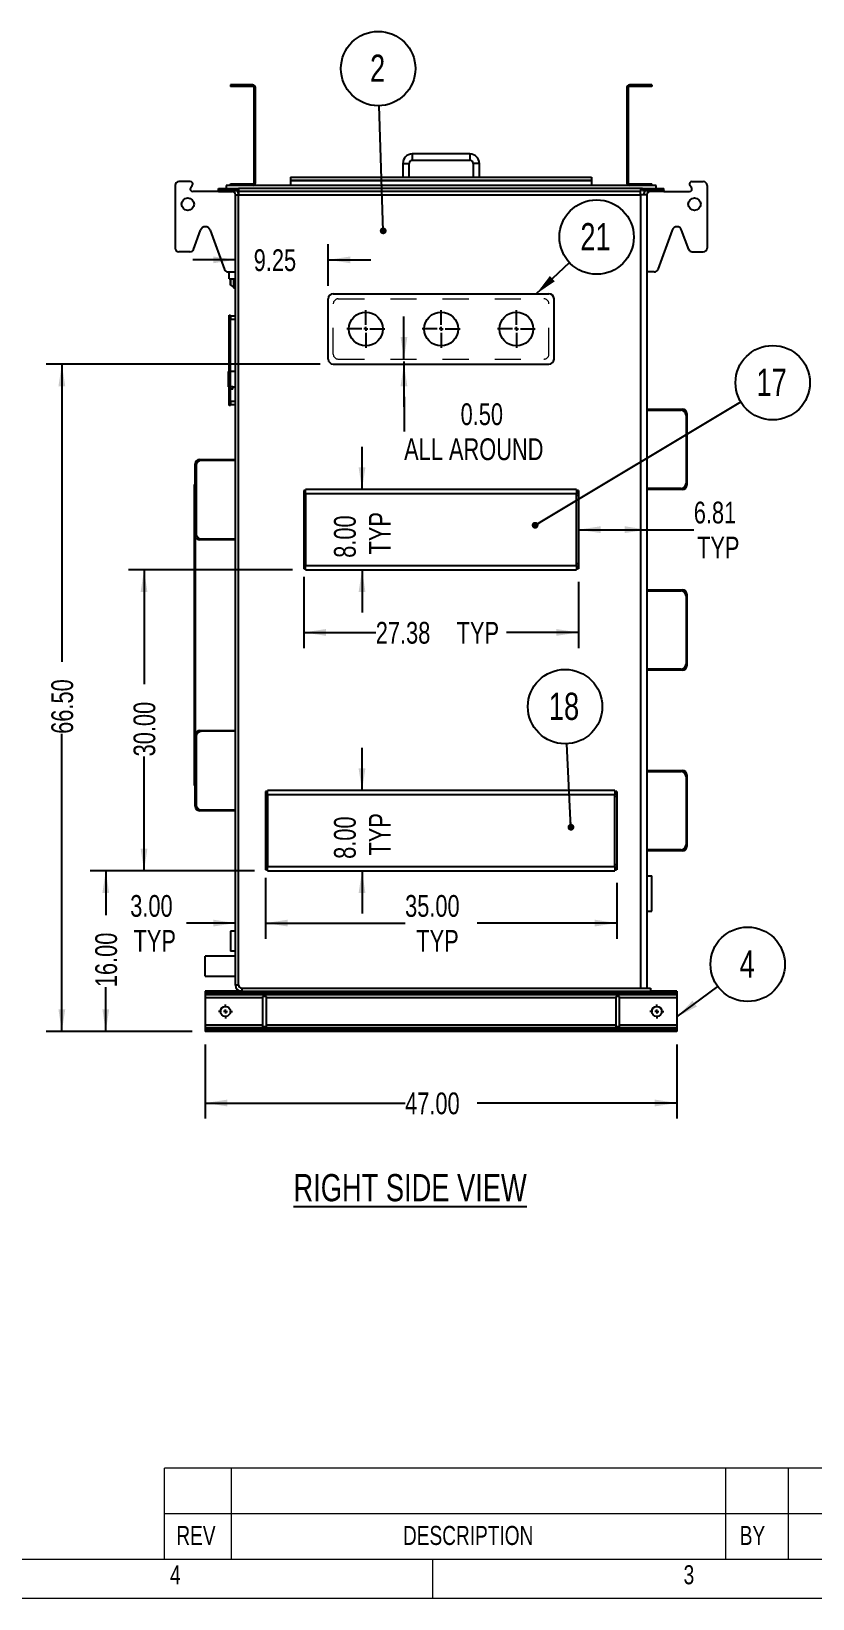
# Model space of a CAD drawing. Header units: inches. Extents: x 0 to 16.5, y 0 to 11.7.
# Drawn here: x 8.7 to 11.69, y 0.02 to 6.03 of the extents above; entities that cross this region are included whole.
import ezdxf

# ---------------------------------------------------------------- set-up
doc = ezdxf.new("R2010")
doc.units = ezdxf.units.IN
doc.header["$MEASUREMENT"] = 0
doc.linetypes.add('HIDDEN', pattern=[0.075, 0.05, -0.025])
doc.layers.add('FORMAT', color=7, linetype='Continuous')
doc.styles.add('SLDTEXTSTYLE0', font='TXT', dxfattribs={"width": 0.75})
doc.dimstyles.new('SLDDIMSTYLE0', dxfattribs={"dimtxt": 0.084961, "dimasz": 0.084961, "dimexe": 0, "dimexo": 0.0625, "dimgap": 0.02124, "dimtad": 0, "dimlfac": 26, "dimrnd": 1e-09, "dimzin": 4, "dimdsep": 46, "dimtxsty": 'SLDTEXTSTYLE0', "dimsah": 1, "dimcen": 0.09, "dimadec": 0, "dimazin": 1, "dimtfac": 1, "dimtmove": 0, "dimatfit": 0, "dimfxl": 0, "dimfrac": 2, "dimtolj": 1, "dimtzin": 12, "dimarcsym": 0})
doc.dimstyles.new('SLDDIMSTYLE1', dxfattribs={"dimtxt": 0.084961, "dimasz": 0.084961, "dimexe": 0, "dimexo": 0.0625, "dimgap": 0.02124, "dimtad": 0, "dimlfac": 26, "dimrnd": 1e-09, "dimzin": 12, "dimdsep": 46, "dimtxsty": 'SLDTEXTSTYLE0', "dimsah": 1, "dimcen": 0.09, "dimadec": 0, "dimazin": 3, "dimtfac": 1, "dimtofl": 0, "dimtmove": 0, "dimatfit": 3, "dimfxl": 0, "dimfrac": 2, "dimtolj": 1, "dimtzin": 12, "dimarcsym": 0})
doc.dimstyles.new('SLDDIMSTYLE2', dxfattribs={"dimtxt": 0.084961, "dimasz": 0.084961, "dimexe": 0, "dimexo": 0.0625, "dimgap": 0.02124, "dimtad": 0, "dimlfac": 26, "dimrnd": 1e-09, "dimzin": 12, "dimdsep": 46, "dimtxsty": 'SLDTEXTSTYLE0', "dimsah": 1, "dimcen": 0.09, "dimadec": 0, "dimazin": 3, "dimtfac": 1, "dimtmove": 0, "dimatfit": 0, "dimfxl": 0, "dimfrac": 2, "dimtolj": 1, "dimtzin": 12, "dimarcsym": 0})
doc.dimstyles.new('SLDDIMSTYLE3', dxfattribs={"dimtxt": 0.084961, "dimasz": 0.084961, "dimexe": 0, "dimexo": 0.0625, "dimgap": 0.02124, "dimtad": 0, "dimlfac": 26, "dimrnd": 1e-09, "dimzin": 4, "dimdsep": 46, "dimtxsty": 'SLDTEXTSTYLE0', "dimsah": 1, "dimcen": 0.09, "dimadec": 0, "dimazin": 1, "dimtfac": 1, "dimtofl": 0, "dimtmove": 0, "dimatfit": 3, "dimfxl": 0, "dimfrac": 2, "dimtolj": 1, "dimtzin": 12, "dimarcsym": 0})
doc.dimstyles.new('SLDDIMSTYLE4', dxfattribs={"dimtxt": 0.18, "dimasz": 0.084961, "dimexe": 0, "dimexo": 0.0625, "dimgap": 0, "dimtad": 0, "dimtih": 1, "dimtoh": 1, "dimdec": 0, "dimrnd": 1e-09, "dimzin": 0, "dimdsep": 46, "dimtxsty": 'Standard', "dimsah": 1, "dimcen": 0.09, "dimadec": 0, "dimazin": 0, "dimtfac": 0.084961, "dimtdec": 0, "dimtofl": 0, "dimtmove": 0, "dimatfit": 3, "dimfxl": 0, "dimfrac": 2, "dimtolj": 1, "dimtzin": 0, "dimarcsym": 0})
doc.dimstyles.new('SLDDIMSTYLE5', dxfattribs={"dimtxt": 0.18, "dimasz": 0.026142, "dimexe": 0, "dimexo": 0.0625, "dimgap": 0, "dimtad": 0, "dimtih": 1, "dimtoh": 1, "dimdec": 0, "dimrnd": 1e-09, "dimzin": 0, "dimdsep": 46, "dimtxsty": 'Standard', "dimblk1": 'DOT', "dimblk2": 'DOT', "dimsah": 1, "dimcen": 0.09, "dimadec": 0, "dimazin": 0, "dimtfac": 0.026142, "dimtdec": 0, "dimtofl": 0, "dimtmove": 0, "dimatfit": 3, "dimldrblk": 'DOT', "dimfxl": 0, "dimfrac": 2, "dimtolj": 1, "dimtzin": 0, "dimarcsym": 0})
doc.dimstyles.new('SLDDIMSTYLE7', dxfattribs={"dimtxt": 0.084961, "dimasz": 0.084961, "dimexe": 0, "dimexo": 0.0625, "dimgap": 0.02124, "dimtad": 0, "dimlfac": 26, "dimrnd": 1e-09, "dimzin": 0, "dimdsep": 46, "dimtxsty": 'SLDTEXTSTYLE0', "dimsah": 1, "dimcen": 0.09, "dimadec": 0, "dimazin": 0, "dimtfac": 1, "dimtmove": 0, "dimatfit": 0, "dimfxl": 0, "dimfrac": 2, "dimtolj": 1, "dimtzin": 12, "dimarcsym": 0})

# ---------------------------------------------------------------- blocks, each defined once
blk = doc.blocks.new('Drawing View41')
at = {"color": 7, "linetype": 'Continuous', "lineweight": 25}
for p, q in [((-0.9183, 0.2644), (-0.9183, 0.2592)), ((-0.8321, 0.2644), (-0.9183, 0.2644)), ((-0.8321, 0.2592), (-0.9183, 0.2592)), ((-0.8321, 0.2592), (-0.8321, 0.2644)), ((-0.8273, 0.2544), (-0.8221, 0.2544)), ((-0.8273, -0.1102), (-0.8273, 0.2544)), ((-0.8221, -0.1102), (-0.8221, 0.2544)), ((0.601, 0.2544), (0.601, -0.1102)), ((0.6061, 0.2544), (0.601, 0.2544)), ((0.6061, 0.2544), (0.6061, -0.1102)), ((0.6109, 0.2592), (0.6109, 0.2644)), ((0.6971, 0.2644), (0.6109, 0.2644)), ((0.6971, 0.2592), (0.6109, 0.2592)), ((0.6971, 0.2644), (0.6971, 0.2592)), ((0, 0), (-0.2212, 0)), ((-0.2212, 0), (-0.2212, -0.024)), ((0, 0), (0, -0.024)), ((-0.2572, -0.0361), (-0.2572, -0.0889)), ((-0.2572, -0.0361), (-0.2332, -0.0361)), ((-0.2332, -0.0889), (-0.2332, -0.0361)), ((-0.2212, -0.024), (0, -0.024)), ((0.012, -0.0361), (0.012, -0.0889)), ((0.0361, -0.0361), (0.012, -0.0361)), ((0.0361, -0.0889), (0.0361, -0.0361)), ((-1.0721, -0.1058), (-1.1154, -0.1058)), ((-0.9183, -0.1202), (-0.9183, -0.115)), ((-0.9183, -0.115), (-0.8321, -0.115)), ((-0.8321, -0.115), (-0.8321, -0.1202)), ((-0.8273, -0.1102), (-0.8221, -0.1102)), ((-0.6875, -0.0889), (-0.6875, -0.101)), ((-0.6875, -0.0889), (0.4663, -0.0889)), ((-0.6875, -0.101), (0.4663, -0.101)), ((-0.6875, -0.101), (-0.6875, -0.1202)), ((0.4663, -0.101), (-0.6875, -0.101)), ((0.4663, -0.0889), (0.4663, -0.101)), ((0.4663, -0.101), (0.4663, -0.1202)), ((0.6061, -0.1102), (0.601, -0.1102)), ((0.6109, -0.115), (0.6109, -0.1202)), ((0.6109, -0.115), (0.6971, -0.115)), ((0.6971, -0.1202), (0.6971, -0.115)), ((0.851, -0.1058), (0.8942, -0.1058)), ((-1.1298, -0.1202), (-1.1298, -0.3606)), ((-1.0702, -0.1288), (-1.0644, -0.1212)), ((-0.9639, -0.1442), (-1.0625, -0.1442)), ((-0.9639, -0.1394), (-0.9639, -0.1322)), ((-0.9639, -0.1322), (-0.887, -0.1322)), ((-0.9639, -0.1394), (-0.887, -0.1394)), ((-0.9639, -0.1394), (-0.9639, -0.1442)), ((-0.9639, -0.1442), (-0.9111, -0.1442)), ((-0.9351, -0.1202), (-0.9351, -0.1322)), ((0.7139, -0.1202), (-0.9351, -0.1202)), ((-0.9111, -0.1442), (-0.9111, -0.1394)), ((-0.899, -3.1851), (-0.899, -0.1563)), ((-0.899, -0.1563), (-0.887, -0.1563)), ((-0.887, -0.1394), (-0.887, -0.1322)), ((-0.887, -0.1322), (-0.887, -0.1442)), ((0.6538, -0.1322), (-0.887, -0.1322)), ((0.6538, -0.1442), (-0.887, -0.1442)), ((-0.887, -0.1442), (-0.887, -0.1563)), ((-0.887, -0.1563), (0.6538, -0.1563)), ((-0.887, -3.1851), (-0.887, -0.1563)), ((0.6538, -0.1322), (0.6538, -0.1442)), ((0.6611, -0.1322), (0.6538, -0.1322)), ((0.6538, -0.1563), (0.6538, -0.1442)), ((0.6538, -0.1563), (0.6538, -3.1971)), ((0.6779, -0.1563), (0.6538, -0.1563)), ((0.6611, -0.1394), (0.6611, -0.1322)), ((0.6611, -0.1322), (0.7428, -0.1322)), ((0.6611, -0.1394), (0.7428, -0.1394)), ((0.6779, -0.1563), (0.6779, -3.1971)), ((0.6899, -0.1442), (0.6899, -0.1394)), ((0.7428, -0.1442), (0.6899, -0.1442)), ((0.7139, -0.1322), (0.7139, -0.1202)), ((0.7428, -0.1394), (0.7428, -0.1322)), ((0.7428, -0.1394), (0.7428, -0.1442)), ((0.7428, -0.1442), (0.8413, -0.1442)), ((0.849, -0.1288), (0.8433, -0.1212)), ((0.9087, -0.1202), (0.9087, -0.3606)), ((-1.0597, -0.3655), (-1.0325, -0.2915)), ((-0.9964, -0.2915), (-0.941, -0.4425)), ((0.7752, -0.2915), (0.7198, -0.4425)), ((0.8385, -0.3655), (0.8113, -0.2915)), ((-1.0732, -0.375), (-1.1154, -0.375)), ((0.852, -0.375), (0.8942, -0.375)), ((-0.9274, -0.4519), (-0.899, -0.4519)), ((-0.9231, -0.4784), (-0.9231, -0.4519)), ((-0.9231, -0.4784), (-0.899, -0.4784)), ((-0.9183, -0.501), (-0.9183, -0.4784)), ((-0.9178, -0.4784), (-0.9178, -0.5016)), ((-0.905, -0.513), (-0.905, -0.4784)), ((-0.9044, -0.4784), (-0.9044, -0.5134)), ((0.7063, -0.4519), (0.6779, -0.4519)), ((-0.9044, -0.5134), (-0.899, -0.5134)), ((-0.524, -0.5361), (0.3029, -0.5361)), ((-0.5433, -0.7861), (-0.5433, -0.5553)), ((0.3221, -0.7861), (0.3221, -0.5553)), ((-0.9243, -0.6564), (-0.9231, -0.6564)), ((-0.9243, -0.6576), (-0.9231, -0.6576)), ((-0.9231, -0.618), (-0.9183, -0.618)), ((-0.9231, -0.63), (-0.9231, -0.618)), ((-0.9183, -0.63), (-0.9231, -0.63)), ((-0.9231, -0.9521), (-0.9231, -0.63)), ((-0.9183, -0.618), (-0.9183, -0.63)), ((-0.899, -0.6216), (-0.9183, -0.6216)), ((-0.9183, -0.9521), (-0.9183, -0.63)), ((-0.9183, -0.6336), (-0.899, -0.6336)), ((-0.9243, -0.6771), (-0.9231, -0.6771)), ((-0.9243, -0.6966), (-0.9231, -0.6966)), ((-0.9243, -0.6979), (-0.9231, -0.6979)), ((-0.9243, -0.6979), (-0.9243, -0.7334)), ((-0.9243, -0.7334), (-0.9231, -0.7334)), ((-0.9231, -0.8341), (-0.9255, -0.8341)), ((-0.9255, -0.863), (-0.9255, -0.8341)), ((-0.899, -0.8341), (-0.9183, -0.8341)), ((-0.524, -0.8053), (0.3029, -0.8053)), ((-0.9255, -0.8918), (-0.9255, -0.863)), ((-0.9255, -0.8918), (-0.9231, -0.8918)), ((-0.9087, -0.8918), (-0.9183, -0.8918)), ((-0.9087, -0.8918), (-0.899, -0.8918)), ((-0.9087, -0.9014), (-0.9087, -0.8918)), ((-0.9231, -0.9521), (-0.9183, -0.9521)), ((-0.9231, -0.9641), (-0.9231, -0.9521)), ((-0.9087, -0.9014), (-0.9183, -0.9014)), ((-0.899, -0.9485), (-0.9183, -0.9485)), ((-0.9183, -0.9521), (-0.9183, -0.9641)), ((-0.9183, -0.9605), (-0.899, -0.9605)), ((-0.9183, -0.9641), (-0.9231, -0.9641)), ((0.6779, -0.9784), (0.8149, -0.9784)), ((0.6779, -0.982), (0.8089, -0.982)), ((0.8149, -0.9829), (0.8149, -0.9784)), ((0.8272, -0.9952), (0.8317, -0.9952)), ((0.8281, -1.0012), (0.8281, -1.2632)), ((0.8317, -0.9952), (0.8317, -1.2692)), ((-1.0529, -1.4615), (-1.0529, -1.1875)), ((-1.0483, -1.1875), (-1.0529, -1.1875)), ((-1.0493, -1.1935), (-1.0493, -1.4555)), ((-1.0361, -1.1707), (-0.899, -1.1707)), ((-1.0361, -1.1752), (-1.0361, -1.1707)), ((-0.899, -1.1743), (-1.03, -1.1743)), ((-1.0569, -1.2668), (-1.0569, -2.4207)), ((-1.0529, -1.2668), (-1.0569, -1.2668)), ((-0.6298, -1.2897), (-0.637, -1.2897)), ((-0.637, -1.2897), (-0.637, -1.3089)), ((-0.6298, -1.3089), (-0.637, -1.3089)), ((-0.637, -1.3089), (-0.637, -1.5709)), ((0.4087, -1.2861), (-0.6298, -1.2861)), ((-0.6298, -1.3029), (-0.6298, -1.2861)), ((0.4087, -1.3029), (-0.6298, -1.3029)), ((-0.6298, -1.3029), (-0.6298, -1.5769)), ((0.4087, -1.2861), (0.4087, -1.3029)), ((0.4159, -1.2897), (0.4087, -1.2897)), ((0.4087, -1.5769), (0.4087, -1.3029)), ((0.4159, -1.3089), (0.4087, -1.3089)), ((0.4159, -1.2897), (0.4159, -1.3089)), ((0.4159, -1.3089), (0.4159, -1.5709)), ((0.8089, -1.2825), (0.6779, -1.2825)), ((0.8149, -1.2861), (0.6779, -1.2861)), ((0.8149, -1.2815), (0.8149, -1.2861)), ((0.8272, -1.2692), (0.8317, -1.2692)), ((-1.0529, -1.4615), (-1.0529, -2.226)), ((-1.0483, -1.4615), (-1.0529, -1.4615)), ((-1.0361, -1.4738), (-1.0361, -1.4784)), ((-0.899, -1.4784), (-1.0361, -1.4784)), ((-1.03, -1.4748), (-0.899, -1.4748)), ((-0.6298, -1.5709), (-0.637, -1.5709)), ((-0.637, -1.5709), (-0.637, -1.5901)), ((-0.6298, -1.5901), (-0.637, -1.5901)), ((-0.6298, -1.5769), (0.4087, -1.5769)), ((-0.6298, -1.5938), (-0.6298, -1.5769)), ((-0.6298, -1.5938), (0.4087, -1.5938)), ((0.4159, -1.5709), (0.4087, -1.5709)), ((0.4087, -1.5769), (0.4087, -1.5938)), ((0.4159, -1.5901), (0.4087, -1.5901)), ((0.4159, -1.5709), (0.4159, -1.5901)), ((0.6779, -1.6707), (0.8149, -1.6707)), ((0.6779, -1.6743), (0.8089, -1.6743)), ((0.8149, -1.6752), (0.8149, -1.6707)), ((0.8272, -1.6875), (0.8317, -1.6875)), ((0.8281, -1.6935), (0.8281, -1.9555)), ((0.8317, -1.6875), (0.8317, -1.9615)), ((0.8089, -1.9748), (0.6779, -1.9748)), ((0.8149, -1.9784), (0.6779, -1.9784)), ((0.8149, -1.9738), (0.8149, -1.9784)), ((0.8272, -1.9615), (0.8317, -1.9615)), ((-1.0361, -2.2091), (-0.899, -2.2091)), ((-1.0361, -2.2137), (-1.0361, -2.2091)), ((-0.899, -2.2127), (-1.03, -2.2127)), ((-1.0529, -2.5), (-1.0529, -2.226)), ((-1.0483, -2.226), (-1.0529, -2.226)), ((-1.0493, -2.232), (-1.0493, -2.494)), ((0.6779, -2.363), (0.8149, -2.363)), ((0.6779, -2.3666), (0.8089, -2.3666)), ((0.8149, -2.3675), (0.8149, -2.363)), ((0.8272, -2.3798), (0.8317, -2.3798)), ((0.8281, -2.3858), (0.8281, -2.6478)), ((0.8317, -2.3798), (0.8317, -2.6538)), ((-1.0529, -2.4207), (-1.0569, -2.4207)), ((-0.7764, -2.4435), (-0.7837, -2.4435)), ((-0.7837, -2.4435), (-0.7837, -2.4627)), ((-0.7764, -2.4627), (-0.7837, -2.4627)), ((-0.7837, -2.4627), (-0.7837, -2.7248)), ((-0.7764, -2.4567), (-0.7764, -2.4399)), ((0.5553, -2.4399), (-0.7764, -2.4399)), ((0.5553, -2.4567), (-0.7764, -2.4567)), ((-0.7764, -2.4567), (-0.7764, -2.7308)), ((0.5553, -2.4399), (0.5553, -2.4567)), ((0.5625, -2.4435), (0.5553, -2.4435)), ((0.5553, -2.7308), (0.5553, -2.4567)), ((0.5625, -2.4627), (0.5553, -2.4627)), ((0.5625, -2.4435), (0.5625, -2.4627)), ((0.5625, -2.4627), (0.5625, -2.7248)), ((-1.0483, -2.5), (-1.0529, -2.5)), ((-1.0361, -2.5123), (-1.0361, -2.5168)), ((-0.899, -2.5168), (-1.0361, -2.5168)), ((-1.03, -2.5132), (-0.899, -2.5132)), ((0.8089, -2.6671), (0.6779, -2.6671)), ((0.8149, -2.6707), (0.6779, -2.6707)), ((0.8149, -2.6661), (0.8149, -2.6707)), ((0.8272, -2.6538), (0.8317, -2.6538)), ((-0.7764, -2.7248), (-0.7837, -2.7248)), ((-0.7837, -2.7248), (-0.7837, -2.744)), ((-0.7764, -2.744), (-0.7837, -2.744)), ((-0.7764, -2.7308), (0.5553, -2.7308)), ((-0.7764, -2.7476), (-0.7764, -2.7308)), ((-0.7764, -2.7476), (0.5553, -2.7476)), ((0.5625, -2.7248), (0.5553, -2.7248)), ((0.5553, -2.7308), (0.5553, -2.7476)), ((0.5625, -2.744), (0.5553, -2.744)), ((0.5625, -2.7248), (0.5625, -2.744)), ((0.6779, -2.7668), (0.6971, -2.7668)), ((0.6971, -2.9014), (0.6971, -2.7668)), ((0.6779, -2.9014), (0.6971, -2.9014)), ((-0.9183, -2.9784), (-0.9183, -3.0553)), ((-0.899, -2.9784), (-0.9183, -2.9784)), ((-0.899, -3.0553), (-0.9183, -3.0553)), ((-0.899, -3.0745), (-1.0144, -3.0745)), ((-1.0144, -3.113), (-1.0144, -3.0745)), ((-1.0144, -3.1514), (-1.0144, -3.113)), ((-1.0144, -3.1514), (-0.899, -3.1514)), ((-1.0144, -3.2091), (-1.0144, -3.2129)), ((-0.875, -3.2091), (-1.0144, -3.2091)), ((0.7933, -3.2129), (-1.0144, -3.2129)), ((-1.0144, -3.2129), (-1.0144, -3.217)), ((0.7933, -3.217), (-1.0144, -3.217)), ((-1.0144, -3.217), (-1.0144, -3.2228)), ((0.7933, -3.2228), (-1.0144, -3.2228)), ((-1.0144, -3.2228), (-1.0144, -3.2338)), ((-1.0144, -3.2338), (-1.0144, -3.3383)), ((-0.7948, -3.2338), (-1.0144, -3.2338)), ((-0.887, -3.1851), (-0.899, -3.1851)), ((-0.875, -3.1971), (-0.875, -3.2091)), ((-0.875, -3.1971), (0.6923, -3.1971)), ((-0.875, -3.2091), (0.6923, -3.2091)), ((-0.7948, -3.2284), (-0.7948, -3.3438)), ((-0.7804, -3.2284), (-0.7948, -3.2284)), ((-0.7804, -3.3438), (-0.7804, -3.2284)), ((0.5593, -3.2338), (-0.7804, -3.2338)), ((0.5737, -3.2284), (0.5593, -3.2284)), ((0.5593, -3.2284), (0.5593, -3.3438)), ((0.5737, -3.3438), (0.5737, -3.2284)), ((0.7933, -3.2338), (0.5737, -3.2338)), ((0.6923, -3.1971), (0.6923, -3.2091)), ((0.7933, -3.2091), (0.6923, -3.2091)), ((0.7934, -3.2091), (0.7933, -3.2091)), ((0.7933, -3.2091), (0.7933, -3.2129)), ((0.7933, -3.2129), (0.7933, -3.217)), ((0.7934, -3.2129), (0.7933, -3.2129)), ((0.7933, -3.217), (0.7933, -3.2228)), ((0.7934, -3.217), (0.7933, -3.217)), ((0.7933, -3.2228), (0.7933, -3.2338)), ((0.7934, -3.2228), (0.7933, -3.2228)), ((0.7933, -3.2338), (0.7933, -3.3383)), ((0.7934, -3.2338), (0.7933, -3.2338)), ((0.7934, -3.2091), (0.7934, -3.2129)), ((0.7934, -3.2129), (0.7934, -3.217)), ((0.7934, -3.217), (0.7934, -3.2228)), ((0.7934, -3.2228), (0.7934, -3.2338)), ((0.7934, -3.2338), (0.7934, -3.3383)), ((-1.0144, -3.3383), (-1.0144, -3.3493)), ((-0.7948, -3.3383), (-1.0144, -3.3383)), ((0.7933, -3.3493), (-1.0144, -3.3493)), ((-1.0144, -3.3493), (-1.0144, -3.3551)), ((0.7933, -3.3551), (-1.0144, -3.3551)), ((-1.0144, -3.3551), (-1.0144, -3.3593)), ((0.7933, -3.3593), (-1.0144, -3.3593)), ((-1.0144, -3.3593), (-1.0144, -3.363)), ((0.7933, -3.363), (-1.0144, -3.363)), ((-0.7948, -3.3438), (-0.7804, -3.3438)), ((0.5593, -3.3383), (-0.7804, -3.3383)), ((0.5593, -3.3438), (0.5737, -3.3438)), ((0.7933, -3.3383), (0.5737, -3.3383)), ((0.7933, -3.3383), (0.7933, -3.3493)), ((0.7934, -3.3383), (0.7933, -3.3383)), ((0.7934, -3.3486), (0.7933, -3.3486)), ((0.7933, -3.3493), (0.7933, -3.3551)), ((0.7933, -3.3551), (0.7933, -3.3593)), ((0.7933, -3.3593), (0.7933, -3.363)), ((0.7933, -3.363), (0.7934, -3.363)), ((0.7934, -3.3383), (0.7934, -3.3486)), ((0.7934, -3.363), (0.7934, -3.3486))]:
    blk.add_line(p, q, dxfattribs=at)
at = {"color": 7, "linetype": 'HIDDEN', "lineweight": 18}
for p, q in [((-0.524, -0.7668), (-0.524, -0.5745)), ((-0.524, -0.7668), (-0.524, -0.5745)), ((-0.5048, -0.5553), (0.2837, -0.5553)), ((-0.5048, -0.5553), (0.2837, -0.5553)), ((0.3029, -0.7668), (0.3029, -0.5745)), ((0.3029, -0.7668), (0.3029, -0.5745)), ((-0.5048, -0.7861), (0.2837, -0.7861)), ((-0.5048, -0.7861), (0.2837, -0.7861))]:
    blk.add_line(p, q, dxfattribs=at)
at = {"color": 7, "linetype": 'Continuous', "lineweight": 25}
for centre, radius in [((-1.0817, -0.1923), 0.024), ((0.8606, -0.1923), 0.024), ((-0.399, -0.6707), 0.0649), ((-0.1106, -0.6707), 0.0649), ((0.1779, -0.6707), 0.0649), ((-0.9375, -3.2861), 0.0192), ((0.7163, -3.2861), 0.0192)]:
    blk.add_circle(centre, radius, dxfattribs=at)
for centre, radius, start, end in [((-0.8321, 0.2544), 0.00998, 0, 90), ((-0.8321, 0.2544), 0.00481, 0, 90), ((0.6109, 0.2544), 0.00998, 90, 180), ((0.6109, 0.2544), 0.00481, 90, 180), ((-0.2212, -0.0361), 0.0361, 90, 180), ((0, -0.0361), 0.0361, 360, 90), ((-0.2212, -0.0361), 0.012, 90, 180), ((0, -0.0361), 0.012, 0, 90), ((-1.1154, -0.1202), 0.0144, 90, 180), ((-1.0721, -0.1154), 0.00962, 323.1301, 90), ((-0.8321, -0.1102), 0.00481, 270, 0), ((-0.8321, -0.1102), 0.00998, 270, 0), ((0.6109, -0.1102), 0.00998, 180, 270), ((0.6109, -0.1102), 0.00481, 180, 270), ((0.851, -0.1154), 0.00962, 90, 216.8699), ((0.8942, -0.1202), 0.0144, 0, 90), ((-1.0625, -0.1346), 0.00962, 143.1301, 270), ((-0.9111, -0.1563), 0.012, 0, 90), ((-0.9111, -0.1563), 0.024, 0, 44.427), ((0.6899, -0.1563), 0.024, 135.573, 180), ((0.6899, -0.1563), 0.012, 90, 180), ((0.8413, -0.1346), 0.00962, 270, 36.8699), ((-1.0144, -0.2981), 0.0192, 20.14577, 159.85423), ((0.7933, -0.2981), 0.0192, 20.14577, 159.85423), ((-1.1154, -0.3606), 0.0144, 180, 270), ((-1.0732, -0.3606), 0.0144, 270, 339.85423), ((0.852, -0.3606), 0.0144, 200.14577, 270), ((0.8942, -0.3606), 0.0144, 270, 0), ((-0.9274, -0.4375), 0.0144, 200.14577, 270), ((0.7063, -0.4375), 0.0144, 270, 339.85423), ((-0.9175, -0.501), 0.000769, 180, 243.96815), ((-0.9318, -0.5303), 0.0319, 32.85794, 63.96815), ((-0.9044, -0.5126), 0.000769, 212.85794, 270), ((-0.524, -0.5553), 0.0192, 90, 180), ((0.3029, -0.5553), 0.0192, 0, 90), ((-0.524, -0.7861), 0.0192, 180, 270), ((0.3029, -0.7861), 0.0192, 270, 0), ((0.8089, -1.0012), 0.0192, 0, 90), ((0.8149, -0.9952), 0.0168, 0, 90), ((-1.0361, -1.1875), 0.0168, 90, 180), ((-1.03, -1.1935), 0.0192, 90, 180), ((0.8089, -1.2632), 0.0192, 270, 0), ((0.8149, -1.2692), 0.0168, 270, 0), ((-1.0361, -1.4615), 0.0168, 180, 270), ((-1.03, -1.4555), 0.0192, 180, 270), ((0.8089, -1.6935), 0.0192, 0, 90), ((0.8149, -1.6875), 0.0168, 0, 90), ((0.8089, -1.9555), 0.0192, 270, 0), ((0.8149, -1.9615), 0.0168, 270, 360), ((-1.0361, -2.226), 0.0168, 90, 180), ((-1.03, -2.232), 0.0192, 90, 180), ((0.8089, -2.3858), 0.0192, 0, 90), ((0.8149, -2.3798), 0.0168, 0, 90), ((-1.0361, -2.5), 0.0168, 180, 270), ((-1.03, -2.494), 0.0192, 180, 270), ((0.8089, -2.6478), 0.0192, 270, 0), ((0.8149, -2.6538), 0.0168, 270, 0), ((-0.875, -3.1851), 0.024, 180, 270), ((-0.875, -3.1851), 0.012, 180, 270)]:
    blk.add_arc(centre, radius, start, end, dxfattribs=at)
at = {"color": 7, "linetype": 'HIDDEN', "lineweight": 18}
for centre, start, end in [((-0.5048, -0.5745), 90, 180), ((-0.5048, -0.5745), 90, 180), ((0.2837, -0.5745), 0, 90), ((0.2837, -0.5745), 0, 90), ((-0.5048, -0.7668), 180, 270), ((-0.5048, -0.7668), 180, 270), ((0.2837, -0.7668), 270, 0), ((0.2837, -0.7668), 270, 0)]:
    blk.add_arc(centre, 0.0192, start, end, dxfattribs=at)
at = {"color": 7, "linetype": 'Continuous', "lineweight": 25}
for points, knots in [([(-0.9243, -0.6564), (-0.9243, -0.6565), (-0.9243, -0.6565), (-0.9243, -0.6569), (-0.9243, -0.6574), (-0.9243, -0.6576)], [0, 0, 0, 0, 0.560076, 0.780105, 1, 1, 1, 1]), ([(-0.9243, -0.6576), (-0.9243, -0.6581), (-0.9243, -0.6591), (-0.9243, -0.6621), (-0.9243, -0.6661), (-0.9243, -0.6713), (-0.9243, -0.6751), (-0.9243, -0.6771)], [0, 0, 0, 0, 0.186763, 0.373446, 0.560181, 0.779909, 1, 1, 1, 1]), ([(-0.9243, -0.6771), (-0.9243, -0.6788), (-0.9243, -0.6821), (-0.9243, -0.687), (-0.9243, -0.6913), (-0.9243, -0.6948), (-0.9243, -0.696), (-0.9243, -0.6966)], [0, 0, 0, 0, 0.18692, 0.373598, 0.560185, 0.779889, 1, 1, 1, 1]), ([(-0.9243, -0.6966), (-0.9243, -0.6969), (-0.9243, -0.6975), (-0.9243, -0.6978), (-0.9243, -0.6978), (-0.9243, -0.6979)], [0, 0, 0, 0, 0.279862, 0.559919, 1, 1, 1, 1])]:
    blk.add_open_spline(points, degree=3, knots=knots, dxfattribs=at)
blk = doc.blocks.new('_D_40')
at = {"layer": 'FORMAT'}
for p, q in [((9.3654, 2.1425), (9.3654, 1.8583)), ((11.1733, 2.1425), (11.1733, 1.8583)), ((9.3654, 1.9183), (10.1312, 1.9183)), ((11.1733, 1.9183), (10.4075, 1.9183))]:
    blk.add_line(p, q, dxfattribs=at)
for points in [[(9.3654, 1.9183), (9.4504, 1.9052), (9.4504, 1.9314)], [(11.1733, 1.9183), (11.0883, 1.9314), (11.0883, 1.9052)]]:
    blk.add_solid(points, dxfattribs=at)
at = {"layer": 'FORMAT', "insert": (10.1312, 1.9586), "char_height": 0.08333, "attachment_point": 1, "style": 'SLDTEXTSTYLE0'}
blk.add_mtext('47.00', dxfattribs=at)
blk = doc.blocks.new('_D_41')
at = {"layer": 'FORMAT'}
for p, q in [((10.1268, 4.7694), (10.1268, 4.9328)), ((10.1268, 4.7598), (10.1274, 4.4923)), ((10.1268, 4.7502), (10.1268, 4.5868))]:
    blk.add_line(p, q, dxfattribs=at)
for points in [[(10.1268, 4.7694), (10.1398, 4.8544), (10.1137, 4.8544)], [(10.1268, 4.7502), (10.1137, 4.6652), (10.1398, 4.6652)]]:
    blk.add_solid(points, dxfattribs=at)
at = {"layer": 'FORMAT', "char_height": 0.08333, "attachment_point": 1, "style": 'SLDTEXTSTYLE0'}
for s, insert in [('0.50', (10.3439, 4.5998)), ('ALL AROUND', (10.1274, 4.4657))]:
    blk.add_mtext(s, dxfattribs=dict(at, insert=insert))
blk = doc.blocks.new('_D_42')
at = {"layer": 'FORMAT'}
for p, q in [((9.5534, 2.8079), (8.9238, 2.8079)), ((8.9838, 2.8079), (8.9838, 2.6383)), ((8.9838, 2.1925), (8.9838, 2.3621)), ((9.3154, 2.1925), (8.9238, 2.1925))]:
    blk.add_line(p, q, dxfattribs=at)
for points in [[(8.9838, 2.8079), (8.9708, 2.7229), (8.9969, 2.7229)], [(8.9838, 2.1925), (8.9969, 2.2775), (8.9708, 2.2775)]]:
    blk.add_solid(points, dxfattribs=at)
at = {"layer": 'FORMAT', "insert": (8.9435, 2.3621), "char_height": 0.08333, "attachment_point": 1, "rotation": 90, "style": 'SLDTEXTSTYLE0'}
blk.add_mtext('16.00', dxfattribs=at)
blk = doc.blocks.new('_D_43')
at = {"layer": 'FORMAT'}
for p, q in [((9.7, 3.9617), (9.0705, 3.9617)), ((9.1305, 3.9617), (9.1305, 3.5229)), ((9.1305, 2.8079), (9.1305, 3.2467)), ((9.5534, 2.8079), (9.0705, 2.8079))]:
    blk.add_line(p, q, dxfattribs=at)
for points in [[(9.1305, 3.9617), (9.1174, 3.8768), (9.1435, 3.8768)], [(9.1305, 2.8079), (9.1435, 2.8929), (9.1174, 2.8929)]]:
    blk.add_solid(points, dxfattribs=at)
at = {"layer": 'FORMAT', "insert": (9.0901, 3.2467), "char_height": 0.08333, "attachment_point": 1, "rotation": 90, "style": 'SLDTEXTSTYLE0'}
blk.add_mtext('30.00', dxfattribs=at)
blk = doc.blocks.new('_D_44')
at = {"layer": 'FORMAT'}
for p, q in [((9.5962, 2.7807), (9.5962, 2.5479)), ((10.9423, 2.7615), (10.9423, 2.5479)), ((9.5962, 2.6079), (10.1311, 2.6079)), ((10.9423, 2.6079), (10.4074, 2.6079))]:
    blk.add_line(p, q, dxfattribs=at)
for points in [[(9.5962, 2.6079), (9.6811, 2.5948), (9.6811, 2.6209)], [(10.9423, 2.6079), (10.8574, 2.6209), (10.8574, 2.5948)]]:
    blk.add_solid(points, dxfattribs=at)
at = {"layer": 'FORMAT', "char_height": 0.08333, "attachment_point": 1, "style": 'SLDTEXTSTYLE0'}
for s, insert in [('35.00', (10.1311, 2.7153)), ('TYP', (10.1742, 2.5812))]:
    blk.add_mtext(s, dxfattribs=dict(at, insert=insert))
blk = doc.blocks.new('_D_45')
at = {"layer": 'FORMAT'}
for p, q in [((9.5962, 2.7807), (9.5962, 2.5479)), ((9.4808, 2.6079), (9.2931, 2.6079)), ((9.5962, 2.6079), (9.7596, 2.6079))]:
    blk.add_line(p, q, dxfattribs=at)
for points in [[(9.4808, 2.6079), (9.3958, 2.6209), (9.3958, 2.5948)], [(9.5962, 2.6079), (9.6811, 2.5948), (9.6811, 2.6209)]]:
    blk.add_solid(points, dxfattribs=at)
at = {"layer": 'FORMAT', "char_height": 0.08333, "attachment_point": 1, "style": 'SLDTEXTSTYLE0'}
for s, insert in [('3.00', (9.0775, 2.7153)), ('TYP', (9.0902, 2.5812))]:
    blk.add_mtext(s, dxfattribs=dict(at, insert=insert))
blk = doc.blocks.new('_D_46')
at = {"layer": 'FORMAT'}
for p, q in [((9.8366, 5.0502), (9.8366, 5.2098)), ((9.4808, 5.1498), (9.3174, 5.1498)), ((9.8366, 5.1498), (10, 5.1498))]:
    blk.add_line(p, q, dxfattribs=at)
for points in [[(9.4808, 5.1498), (9.3958, 5.1628), (9.3958, 5.1367)], [(9.8366, 5.1498), (9.9215, 5.1367), (9.9215, 5.1628)]]:
    blk.add_solid(points, dxfattribs=at)
at = {"layer": 'FORMAT', "insert": (9.5509, 5.1901), "char_height": 0.08333, "attachment_point": 1, "style": 'SLDTEXTSTYLE0'}
blk.add_mtext('9.25', dxfattribs=at)
blk = doc.blocks.new('_D_47')
at = {"layer": 'FORMAT'}
for p, q in [((9.8058, 4.7502), (8.7555, 4.7502)), ((8.8155, 4.7502), (8.8155, 3.6095)), ((8.8155, 2.1925), (8.8155, 3.3332)), ((9.3154, 2.1925), (8.7555, 2.1925))]:
    blk.add_line(p, q, dxfattribs=at)
for points in [[(8.8155, 4.7502), (8.8024, 4.6652), (8.8286, 4.6652)], [(8.8155, 2.1925), (8.8286, 2.2775), (8.8024, 2.2775)]]:
    blk.add_solid(points, dxfattribs=at)
at = {"layer": 'FORMAT', "insert": (8.7751, 3.3332), "char_height": 0.08333, "attachment_point": 1, "rotation": 90, "style": 'SLDTEXTSTYLE0'}
blk.add_mtext('66.50', dxfattribs=at)
blk = doc.blocks.new('_D_48')
at = {"layer": 'FORMAT'}
for p, q in [((9.9661, 3.1156), (9.9661, 3.279)), ((9.9661, 2.8079), (9.9661, 2.6445))]:
    blk.add_line(p, q, dxfattribs=at)
for points in [[(9.9661, 3.1156), (9.9791, 3.2006), (9.953, 3.2006)], [(9.9661, 2.8079), (9.953, 2.7229), (9.9791, 2.7229)]]:
    blk.add_solid(points, dxfattribs=at)
at = {"layer": 'FORMAT', "char_height": 0.08333, "attachment_point": 1, "rotation": 90, "style": 'SLDTEXTSTYLE0'}
for s, insert in [('8.00', (9.8586, 2.854)), ('TYP', (9.9927, 2.8667))]:
    blk.add_mtext(s, dxfattribs=dict(at, insert=insert))
blk = doc.blocks.new('_D_49')
at = {"layer": 'FORMAT'}
for p, q in [((9.9661, 4.2694), (9.9661, 4.4328)), ((9.9661, 3.9617), (9.9661, 3.7984))]:
    blk.add_line(p, q, dxfattribs=at)
for points in [[(9.9661, 4.2694), (9.9791, 4.3544), (9.953, 4.3544)], [(9.9661, 3.9617), (9.953, 3.8768), (9.9791, 3.8768)]]:
    blk.add_solid(points, dxfattribs=at)
at = {"layer": 'FORMAT', "char_height": 0.08333, "attachment_point": 1, "rotation": 90, "style": 'SLDTEXTSTYLE0'}
for s, insert in [('8.00', (9.8586, 4.0078)), ('TYP', (9.9927, 4.0205))]:
    blk.add_mtext(s, dxfattribs=dict(at, insert=insert))
blk = doc.blocks.new('_D_50')
at = {"layer": 'FORMAT'}
for p, q in [((10.7957, 4.1156), (11.0577, 4.1156)), ((11.0577, 4.1156), (11.2377, 4.1156))]:
    blk.add_line(p, q, dxfattribs=at)
for points in [[(10.7957, 4.1156), (10.8807, 4.1025), (10.8807, 4.1287)], [(11.0577, 4.1156), (10.9728, 4.1287), (10.9728, 4.1025)]]:
    blk.add_solid(points, dxfattribs=at)
at = {"layer": 'FORMAT', "char_height": 0.08333, "attachment_point": 1, "style": 'SLDTEXTSTYLE0'}
for s, insert in [('6.81', (11.2377, 4.223)), ('TYP', (11.2504, 4.0889))]:
    blk.add_mtext(s, dxfattribs=dict(at, insert=insert))
blk = doc.blocks.new('_D_51')
at = {"layer": 'FORMAT'}
for p, q in [((9.7428, 3.9346), (9.7428, 3.6618)), ((10.7957, 3.9154), (10.7957, 3.6618)), ((9.7428, 3.7218), (10.0187, 3.7218)), ((10.7957, 3.7218), (10.5198, 3.7218))]:
    blk.add_line(p, q, dxfattribs=at)
for points in [[(9.7428, 3.7218), (9.8278, 3.7087), (9.8278, 3.7349)], [(10.7957, 3.7218), (10.7107, 3.7349), (10.7107, 3.7087)]]:
    blk.add_solid(points, dxfattribs=at)
at = {"layer": 'FORMAT', "char_height": 0.08333, "attachment_point": 1, "style": 'SLDTEXTSTYLE0'}
for s, insert in [('27.38', (10.0187, 3.7622)), ('TYP', (10.3288, 3.7622))]:
    blk.add_mtext(s, dxfattribs=dict(at, insert=insert))
blk = doc.blocks.new('SW_NOTE_0_21')
at = {"layer": 'FORMAT', "color": 0}
blk.add_circle((0.1145, 0.085), 0.1426, dxfattribs=at)
at = {"layer": 'FORMAT', "color": 0, "insert": (0.1124, 0.1385), "char_height": 0.1042, "attachment_point": 2, "style": 'SLDTEXTSTYLE0'}
blk.add_mtext('4', dxfattribs=at)
blk = doc.blocks.new('SW_NOTE_0_22')
at = {"layer": 'FORMAT', "color": 0}
blk.add_circle((-0.0044, 0.1426), 0.1426, dxfattribs=at)
at = {"layer": 'FORMAT', "color": 0, "insert": (-0.0065, 0.196), "char_height": 0.1042, "attachment_point": 2, "style": 'SLDTEXTSTYLE0'}
blk.add_mtext('2', dxfattribs=at)
blk = doc.blocks.new('_Dot')
at = {"color": 0, "linetype": 'ByBlock', "lineweight": -2}
blk.add_line((-0.5, 0), (-1, 0), dxfattribs=at)
at = {"color": 0, "linetype": 'ByBlock', "const_width": 0.5}
blk.add_lwpolyline([(-0.25, 0, 1), (0.25, 0, 1)], format="xyb", close=True, dxfattribs=at)
blk = doc.blocks.new('SW_NOTE_0_23')
at = {"layer": 'FORMAT', "color": 0}
blk.add_circle((-0.0069, 0.1425), 0.1426, dxfattribs=at)
at = {"layer": 'FORMAT', "color": 0, "insert": (-0.0111, 0.1959), "char_height": 0.10417, "attachment_point": 2, "style": 'SLDTEXTSTYLE0'}
blk.add_mtext('18', dxfattribs=at)
blk = doc.blocks.new('SW_NOTE_0_24')
at = {"layer": 'FORMAT', "color": 0}
blk.add_circle((0.1039, 0.0977), 0.1426, dxfattribs=at)
at = {"layer": 'FORMAT', "color": 0, "insert": (0.0997, 0.1511), "char_height": 0.10417, "attachment_point": 2, "style": 'SLDTEXTSTYLE0'}
blk.add_mtext('21', dxfattribs=at)
blk = doc.blocks.new('SW_NOTE_0_25')
at = {"layer": 'FORMAT', "color": 0}
blk.add_circle((0.1223, 0.0734), 0.1426, dxfattribs=at)
at = {"layer": 'FORMAT', "color": 0, "insert": (0.1181, 0.1268), "char_height": 0.10417, "attachment_point": 2, "style": 'SLDTEXTSTYLE0'}
blk.add_mtext('17', dxfattribs=at)
blk = doc.blocks.new('SW_CENTERMARKSYMBOL_6')
at = {"layer": 'FORMAT', "color": 0}
for p, q in [((-0.0154, 0), (-0.0269, 0)), ((0, 0), (-0.0077, 0)), ((0, 0.0154), (0, 0.0269)), ((0, 0), (0, 0.0077)), ((0, 0), (0, -0.0077)), ((0, 0), (0.0077, 0)), ((0.0154, 0), (0.0269, 0)), ((0, -0.0154), (0, -0.0269))]:
    blk.add_line(p, q, dxfattribs=at)
blk = doc.blocks.new('SW_CENTERMARKSYMBOL_7')
at = {"layer": 'FORMAT', "color": 0}
for p, q in [((-0.0154, 0), (-0.0269, 0)), ((0, 0), (-0.0077, 0)), ((0, 0.0154), (0, 0.0269)), ((0, 0), (0, 0.0077)), ((0, 0), (0, -0.0077)), ((0, 0), (0.0077, 0)), ((0.0154, 0), (0.0269, 0)), ((0, -0.0154), (0, -0.0269))]:
    blk.add_line(p, q, dxfattribs=at)
blk = doc.blocks.new('SW_CENTERMARKSYMBOL_8')
at = {"layer": 'FORMAT', "color": 0}
for p, q in [((0, 0.0154), (0, 0.0726)), ((-0.0154, 0), (-0.0726, 0)), ((0, 0), (-0.0077, 0)), ((0, 0), (0, 0.0077)), ((0, 0), (0, -0.0077)), ((0, 0), (0.0077, 0)), ((0.0154, 0), (0.0726, 0)), ((0, -0.0154), (0, -0.0726))]:
    blk.add_line(p, q, dxfattribs=at)
blk = doc.blocks.new('SW_CENTERMARKSYMBOL_9')
at = {"layer": 'FORMAT', "color": 0}
for p, q in [((0, 0.0154), (0, 0.0726)), ((-0.0154, 0), (-0.0726, 0)), ((0, 0), (-0.0077, 0)), ((0, 0), (0, 0.0077)), ((0, 0), (0, -0.0077)), ((0, 0), (0.0077, 0)), ((0.0154, 0), (0.0726, 0)), ((0, -0.0154), (0, -0.0726))]:
    blk.add_line(p, q, dxfattribs=at)
blk = doc.blocks.new('SW_CENTERMARKSYMBOL_10')
at = {"layer": 'FORMAT', "color": 0}
for p, q in [((0, 0.0154), (0, 0.0726)), ((-0.0154, 0), (-0.0726, 0)), ((0, 0), (-0.0077, 0)), ((0, 0), (0, 0.0077)), ((0, 0), (0, -0.0077)), ((0, 0), (0.0077, 0)), ((0.0154, 0), (0.0726, 0)), ((0, -0.0154), (0, -0.0726))]:
    blk.add_line(p, q, dxfattribs=at)

msp = doc.modelspace()

# ---------------------------------------------------------------- linework, layer by layer
at = {"color": 7, "linetype": 'Continuous', "lineweight": 18}
for p, q in [((13.59306, 0.51852), (9.20932, 0.51852)), ((9.20932, 0.16852), (9.20932, 0.51852)), ((9.46584, 0.16852), (9.46584, 0.51852)), ((11.36071, 0.16852), (11.36071, 0.51852)), ((11.60044, 0.16852), (11.60044, 0.51852)), ((16.36673, 0.34352), (9.20932, 0.34352)), ((16.36673, 0.1687), (0.1687, 0.1687)), ((10.23622, 0.1687), (10.23622, 0.0187)), ((16.51673, 0.0187), (0.0187, 0.0187))]:
    msp.add_line(p, q, dxfattribs=at)

# ---------------------------------------------------------------- block references
at = {"color": 7, "linetype": 'Continuous', "lineweight": 25}
msp.add_blockref('Drawing View41', (10.37984, 5.55549), dxfattribs=at)
at = {"layer": 'FORMAT'}
for name, p in [('SW_NOTE_0_22', (10.03235, 5.74029)), ('SW_NOTE_0_24', (10.76138, 5.13941)), ('SW_CENTERMARKSYMBOL_8', (9.9808, 4.88482)), ('SW_CENTERMARKSYMBOL_9', (10.26926, 4.88482)), ('SW_CENTERMARKSYMBOL_10', (10.55773, 4.88482)), ('SW_NOTE_0_25', (11.41791, 4.60546)), ('SW_NOTE_0_23', (10.75138, 3.29486)), ('SW_NOTE_0_21', (11.32987, 2.36494)), ('SW_CENTERMARKSYMBOL_7', (9.44234, 2.26944)), ('SW_CENTERMARKSYMBOL_6', (11.09619, 2.26944))]:
    msp.add_blockref(name, p, dxfattribs=at)

# ---------------------------------------------------------------- texts
at = {"color": 7, "linetype": 'Continuous', "lineweight": 0, "style": 'SLDTEXTSTYLE0'}
for s, insert, char_height, attachment_point in [('REV', (9.2544, 0.29734), 0.072917, 1), ('DESCRIPTION', (10.12299, 0.29734), 0.0729167, 1), ('BY', (11.41394, 0.29734), 0.072917, 1), ('4', (9.2505, 0.14676), 0.07292, 2), ('3', (11.219, 0.14676), 0.07292, 2)]:
    msp.add_mtext(s, dxfattribs=dict(at, insert=insert, char_height=char_height, attachment_point=attachment_point))
at = {"layer": 'FORMAT', "insert": (9.70347, 1.64602), "char_height": 0.1041667, "attachment_point": 1, "style": 'SLDTEXTSTYLE0'}
msp.add_mtext('\\LRIGHT SIDE VIEW', dxfattribs=at)

# ---------------------------------------------------------------- dimensions: what is measured, and where the dimension line sits
at = {"layer": 'FORMAT'}
for base, p1, p2, dimstyle, picture, middle in [((9.4808, 5.14975), (9.83657, 5.00021), (9.4808, 5.39924), 'SLDDIMSTYLE2', '_D_46', (9.65869, 5.14975)), ((9.36542, 1.91828), (11.17326, 2.19251), (9.36542, 2.19251), 'SLDDIMSTYLE3', '_D_40', (10.26934, 1.91828))]:
    dim = msp.add_linear_dim(base=base, p1=p1, p2=p2, dimstyle=dimstyle, dxfattribs=at)
    dim.commit()
    dim.dimension.update_dxf_attribs({"geometry": picture, "text_midpoint": middle, "dimtype": 160})
for base, p1, p2, angle, text, dimstyle, picture, middle in [((11.05773, 4.11559), (10.79571, 3.96535), (11.05773, 5.39924), 0, '<>\\PTYP', 'SLDDIMSTYLE1', '_D_50', (11.3455, 4.11559)), ((10.12677, 4.75021), (9.87503, 4.76944), (9.8558, 4.75021), 90, '<>\\Pall around', 'SLDDIMSTYLE7', '_D_41', (10.12677, 4.75982)), ((9.96605, 3.96174), (9.75003, 4.26944), (9.75003, 3.96174), 90, '<>\\PTYP', 'SLDDIMSTYLE0', '_D_49', (9.96605, 4.11559)), ((9.96605, 2.8079), (9.6034, 3.11559), (9.6034, 2.8079), 90, '<>\\PTYP', 'SLDDIMSTYLE0', '_D_48', (9.96605, 2.96174))]:
    dim = msp.add_linear_dim(base=base, p1=p1, p2=p2, angle=angle, text=text, dimstyle=dimstyle, dxfattribs=at)
    dim.commit()
    dim.dimension.update_dxf_attribs({"geometry": picture, "text_midpoint": middle, "dimtype": 160})
for base, p1, p2, picture, middle in [((8.81551, 2.19251), (9.8558, 4.75021), (9.36542, 2.19251), '_D_47', (8.81551, 3.47136)), ((9.13048, 2.8079), (9.75003, 3.96174), (9.6034, 2.8079), '_D_43', (9.13048, 3.38482)), ((8.98384, 2.19251), (9.6034, 2.8079), (9.36542, 2.19251), '_D_42', (8.98384, 2.50021))]:
    dim = msp.add_linear_dim(base=base, p1=p1, p2=p2, angle=90, dimstyle='SLDDIMSTYLE3', dxfattribs=at)
    dim.commit()
    dim.dimension.update_dxf_attribs({"geometry": picture, "text_midpoint": middle, "dimtype": 160})
for base, p1, p2, text, dimstyle, picture, middle in [((10.79571, 3.72181), (9.74282, 3.98458), (10.79571, 3.96535), '<> TYP', 'SLDDIMSTYLE1', '_D_51', (10.26926, 3.72181)), ((9.59619, 2.60786), (9.4808, 2.3704), (9.59619, 2.83073), '<>\\PTYP', 'SLDDIMSTYLE0', '_D_45', (9.18527, 2.60786)), ((10.94234, 2.60786), (9.59619, 2.83073), (10.94234, 2.8115), '<>\\PTYP', 'SLDDIMSTYLE3', '_D_44', (10.26926, 2.60786))]:
    dim = msp.add_linear_dim(base=base, p1=p1, p2=p2, text=text, dimstyle=dimstyle, dxfattribs=at)
    dim.commit()
    dim.dimension.update_dxf_attribs({"geometry": picture, "text_midpoint": middle, "dimtype": 160})

# ---------------------------------------------------------------- leaders
for points, dimstyle in [([(10.04727, 5.26097), (10.03235, 5.74029)], 'SLDDIMSTYLE5'), ([(10.63376, 5.01944), (10.76138, 5.13941)], 'SLDDIMSTYLE4'), ([(10.62958, 4.1325), (11.41791, 4.60546)], 'SLDDIMSTYLE5'), ([(10.76684, 2.97527), (10.75138, 3.29486)], 'SLDDIMSTYLE5'), ([(11.17311, 2.24857), (11.32987, 2.36494)], 'SLDDIMSTYLE4')]:
    msp.add_leader(points, dimstyle=dimstyle, dxfattribs=at)

doc.saveas('drawing.dxf')
